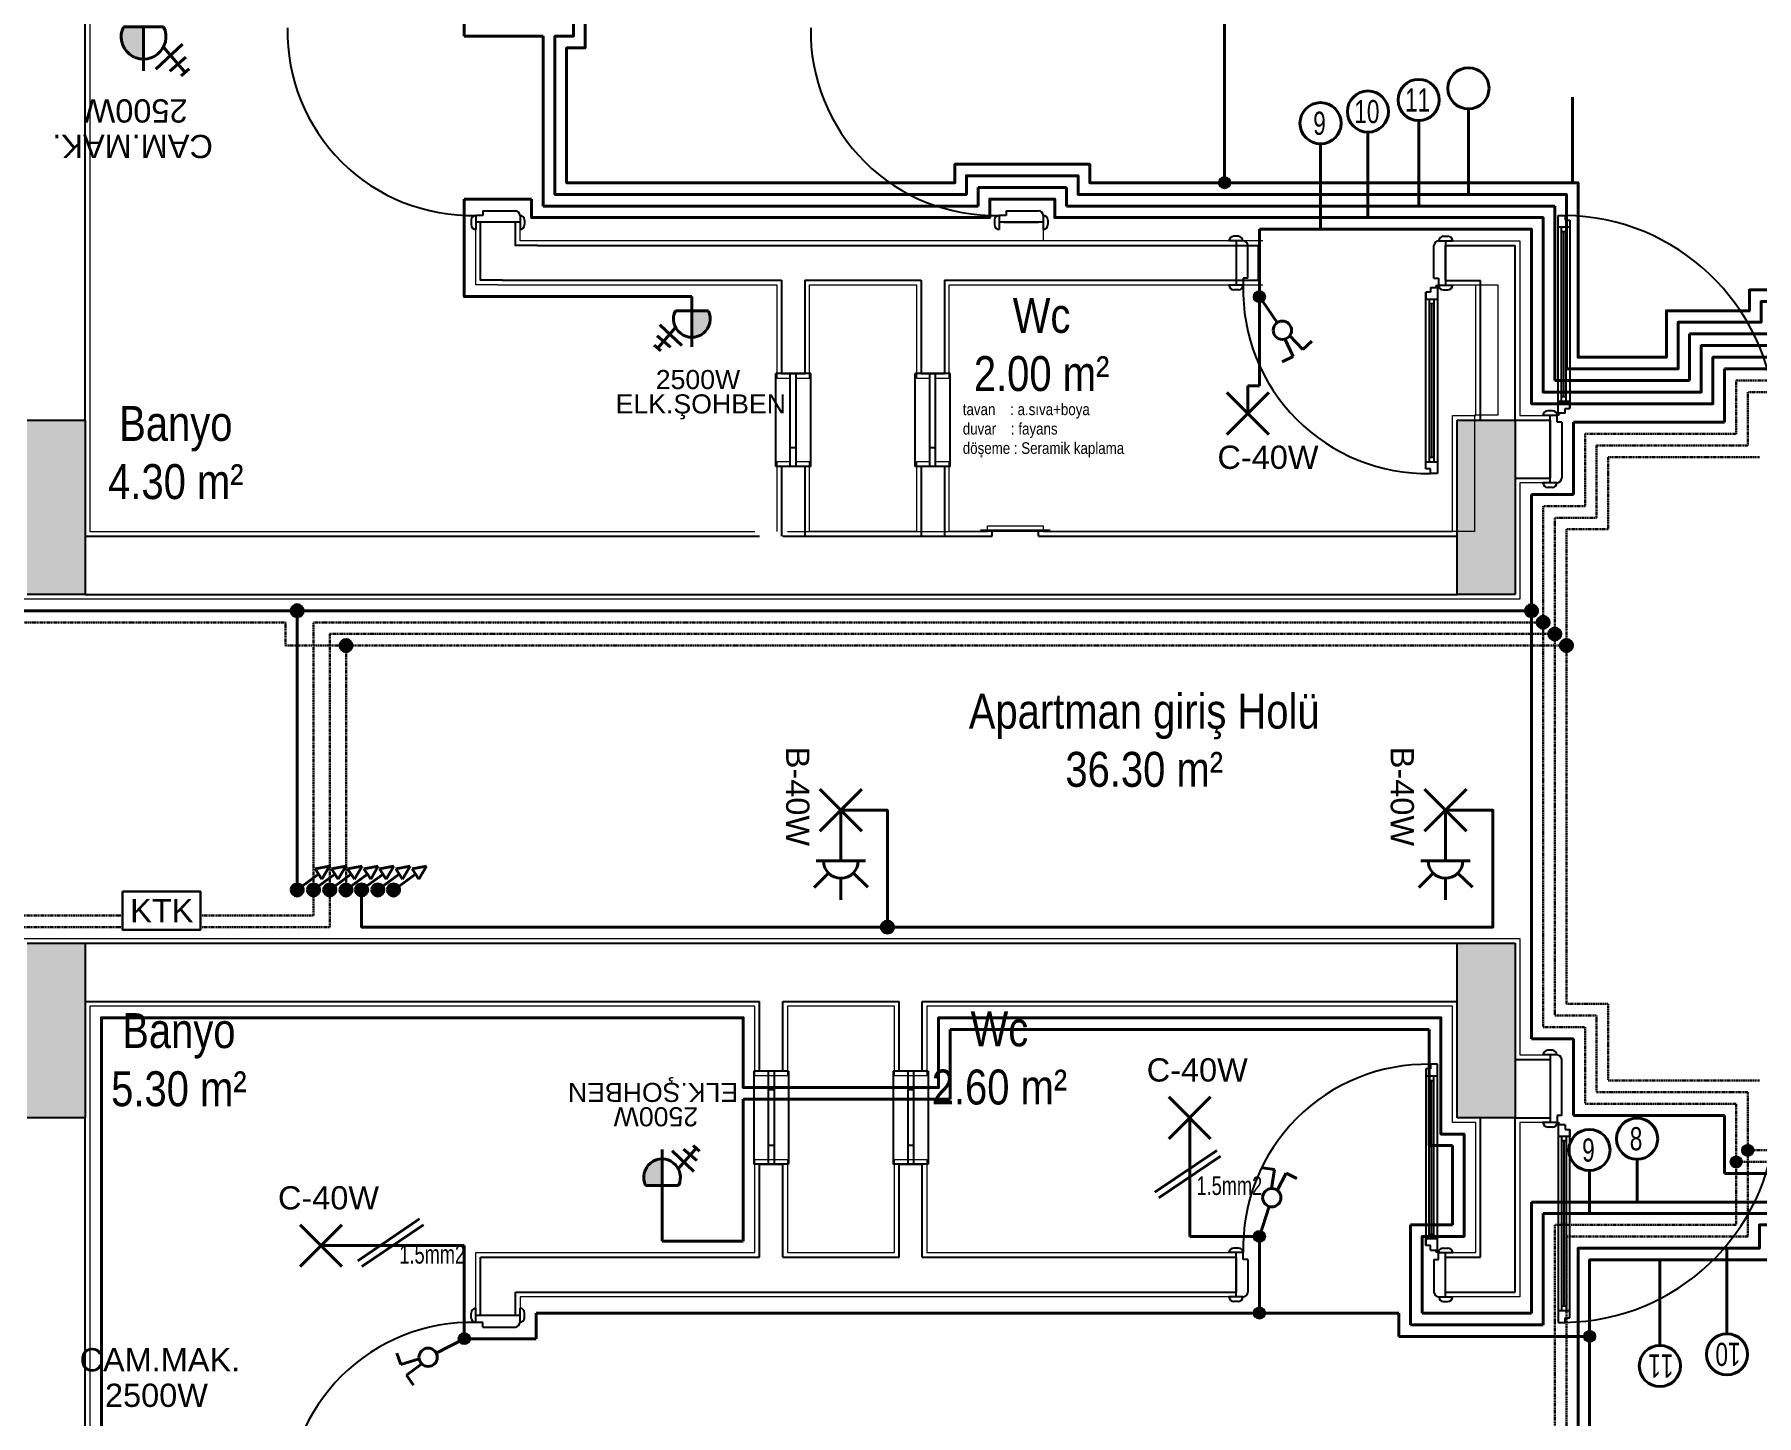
# Model space of a CAD drawing. Header units: metres. Extents: x 134072 to 172200, y 35728 to 38066.
# Drawn here: x 146317 to 147058, y 36656 to 37250 of the extents above; entities that cross this region are included whole.
import ezdxf
from ezdxf.enums import TextEntityAlignment as Align

# ---------------------------------------------------------------- set-up
doc = ezdxf.new("R2010")
doc.units = ezdxf.units.M
doc.linetypes.add('DASHED', pattern=[0.75, 0.5, -0.25])
for name, color, linetype in [('duvaR', 52, 'Continuous'), ('kapı', 129, 'Continuous'), ('Kolon', 175, 'Continuous'), ('pencere', 28, 'Continuous'), ('yazı', 7, 'Continuous')]:
    doc.layers.add(name, color=color, linetype=linetype)
for name, color, linetype, lineweight in [('m_kuvvetliakım', 1, 'Continuous', 40), ('m_topraklama', 3, 'Continuous', 40), ('m_zayıfakım', 2, 'DASHED', 30), ('SEMBOL', 140, 'Continuous', 20), ('sıva', 145, 'Continuous', 5), ('Tarama 13', 221, 'Continuous', 13)]:
    doc.layers.add(name, color=color, linetype=linetype, lineweight=lineweight)
doc.styles.add('omr', font='ARIALN.TTF', dxfattribs={"height": 20})
doc.styles.add('ROMANTUR', font='arial.ttf', dxfattribs={"width": 0.7})
doc.styles.add('style1', font='ARIALN.TTF')

# ---------------------------------------------------------------- blocks, each defined once
blk = doc.blocks.new('m-epriz')
at = {"layer": 'm_kuvvetliakım'}
blk.add_hatch(color=256, dxfattribs=at).paths.add_polyline_path([(0, 13.86), (0, 0), (8.65, 0, 0.554639)])
for p, q in [((-19.69, 18.01), (-16.24, 21)), ((-8.54, 8.68), (-18.17, 19.93)), ((-18.17, 13), (-11.25, 19.06)), ((-16.71, 7.38), (-5.34, 18.11)), ((0, 13.86), (0, 18.84)), ((0, 0), (0, 13.86)), ((8.65, 0), (-8.65, 0))]:
    blk.add_line(p, q, dxfattribs=at)
blk.add_arc((0, 4.23), 9.63, 333.94212, 206.05788, dxfattribs=at)
blk = doc.blocks.new('m-komutatör')
at = {"layer": 'm_kuvvetliakım', "color": 6}
for p, q in [((-24.8, 4), (-23.5, 12.1)), ((-12, 2), (-24.8, 4)), ((-12, -1.9), (-24.9, -4.1)), ((-24.9, -4.1), (-23.6, -12.2))]:
    blk.add_line(p, q, dxfattribs=at)
blk.add_circle((-6.2, 0), 6.17, dxfattribs=at)
blk = doc.blocks.new('m-J1')
at = {"layer": 'm_kuvvetliakım'}
for p, q in [((-9, -9), (9, 9)), ((-9, 9), (9, -9))]:
    blk.add_line(p, q, dxfattribs=at)
blk = doc.blocks.new('m-sensör')
at = {"layer": 'm_kuvvetliakım', "color": 4}
for p, q in [((-5.33, 5.32), (-11.54, 11.51)), ((-0.06, 0), (-0.06, 10.59)), ((-0.06, 0), (-0.06, -10.59)), ((-7.53, 0), (-16.78, 0)), ((-5.28, -5.35), (-11.41, -11.61))]:
    blk.add_line(p, q, dxfattribs=at)
blk.add_arc((-0.04, 0), 7.49, 90.2245, 269.7755, dxfattribs=at)
blk = doc.blocks.new('m-ktk')
at = {"layer": 'm_zayıfakım', "color": 2, "linetype": 'Continuous', "ltscale": 100}
blk.add_lwpolyline([(-16.74, 16.58), (16.74, 16.58), (16.74, 0), (-16.74, 0)], close=True, dxfattribs=at)
at = {"layer": 'm_zayıfakım', "color": 4, "linetype": 'Continuous', "ltscale": 100, "style": 'ROMANTUR', "flags": 8}
blk.add_attdef('KTK', text='', height=10, dxfattribs=at).set_placement((0.1, 3.33), align=Align.CENTER)
blk = doc.blocks.new('m-kuvvetok')
at = {"layer": 'm_kuvvetliakım'}
for p, q in [((0, 0), (6.78, 9.21)), ((10.22, 13.88), (4.66, 10.63)), ((4.66, 10.63), (9.04, 7.71)), ((9.04, 7.71), (10.22, 13.88))]:
    blk.add_line(p, q, dxfattribs=at)
blk = doc.blocks.new('m-kek')
at = {"layer": 'm_kuvvetliakım'}
h = blk.add_hatch(color=256, dxfattribs=at)
edge = h.paths.add_edge_path()
edge.add_arc((0, 0), 2.62, 0, 360)
blk.add_circle((0, 0), 2.62, dxfattribs=at)

msp = doc.modelspace()

# ---------------------------------------------------------------- hatches: boundary and pattern name
at = {"layer": 'SEMBOL'}
for points in [[(146826.49, 37186.53, -1), (146831.51, 37185.59, -1)], [(146841.49, 37137.53, -1), (146846.51, 37136.59, -1)], [(147051.45, 36770.06, 1), (147056.55, 36770.06, 1)], [(147046.45, 36765.06, 1), (147051.55, 36765.06, 1)], [(146846.27, 36734.22, 1), (146841.73, 36731.88, 1)], [(146846.27, 36701.23, 1), (146841.73, 36698.89, 1)], [(146499.57, 36689.83, 1), (146504.43, 36688.28, 1)], [(146988.27, 36691.23, 1), (146983.73, 36688.89, 1)]]:
    msp.add_hatch(color=1, dxfattribs=at).paths.add_polyline_path(points)
at = {"layer": 'Tarama 13'}
h = msp.add_hatch(dxfattribs=at)
h.set_pattern_fill('ANSI33,_O', color=256, scale=2)
h.set_pattern_definition([(45, (120195.359, 22063.553), (-8.980256, 8.980256), []), (45, (120204.339, 22063.553), (-8.980256, 8.980256), [6.35, -3.175])])
h.paths.add_polyline_path([(145539, 37659.06), (145509, 37659.06), (145509, 37599.06), (145539, 37599.06)])
h.paths.add_polyline_path([(145994, 37659.06), (145964, 37659.06), (145964, 37599.06), (145994, 37599.06)])
h.paths.add_polyline_path([(146339, 37784.06), (146314, 37784.06), (146314, 37609.06), (146339, 37609.06)])
h.paths.add_polyline_path([(146954, 37784.06), (146929, 37784.06), (146929, 37609.06), (146954, 37609.06)])
h.paths.add_polyline_path([(146954, 37329.06), (146924, 37329.06), (146924, 37269.06), (146954, 37269.06)])
h.paths.add_polyline_path([(146954, 37084.06), (146929, 37084.06), (146929, 37009.06), (146954, 37009.06)])
h.paths.add_polyline_path([(146339, 37084.06), (146314, 37084.06), (146314, 37009.06), (146339, 37009.06)])
h.paths.add_polyline_path([(146339, 37294.06), (146109, 37294.06), (146109, 37269.06), (146339, 37269.06)])
h.paths.add_polyline_path([(145994, 37084.06), (145819, 37084.06), (145819, 37059.06), (145994, 37059.06)])
h.paths.add_polyline_path([(145539, 37119.06), (145509, 37119.06), (145509, 37059.06), (145539, 37059.06)])
h.paths.add_polyline_path([(146339, 36859.06), (146314, 36859.06), (146314, 36784.06), (146339, 36784.06)])
h.paths.add_polyline_path([(146339, 36599.06), (146309, 36599.06), (146309, 36539.06), (146339, 36539.06)])
h.paths.add_polyline_path([(146339, 36259.06), (146314, 36259.06), (146314, 36084.06), (146339, 36084.06)])
h.paths.add_polyline_path([(145869, 36214.06), (145809, 36214.06), (145809, 36184.06), (145869, 36184.06)])
h.paths.add_polyline_path([(145539, 36244.06), (145509, 36244.06), (145509, 36184.06), (145539, 36184.06)])
h.paths.add_polyline_path([(145539, 36634.06), (145509, 36634.06), (145509, 36574.06), (145539, 36574.06)])
h.paths.add_polyline_path([(145869, 36599.06), (145809, 36599.06), (145809, 36569.06), (145869, 36569.06)])
h.paths.add_polyline_path([(146954, 36599.06), (146924, 36599.06), (146924, 36539.06), (146954, 36539.06)])
h.paths.add_polyline_path([(146954, 36259.06), (146929, 36259.06), (146929, 36084.06), (146954, 36084.06)])
h.paths.add_polyline_path([(147334, 36114.06), (147274, 36114.06), (147274, 36084.06), (147334, 36084.06)])
h.paths.add_polyline_path([(147304, 36599.06), (147274, 36599.06), (147274, 36539.06), (147304, 36539.06)])
h.paths.add_polyline_path([(147434, 36809.06), (147259, 36809.06), (147259, 36784.06), (147434, 36784.06)])
h.paths.add_polyline_path([(146954, 36859.06), (146929, 36859.06), (146929, 36784.06), (146954, 36784.06)])
h.paths.add_polyline_path([(147824, 36114.06), (147764, 36114.06), (147764, 36084.06), (147824, 36084.06)])
h.paths.add_polyline_path([(147924, 36599.06), (147799, 36599.06), (147799, 36574.06), (147924, 36574.06)])
h.paths.add_polyline_path([(147924, 36964.06), (147894, 36964.06), (147894, 36904.06), (147924, 36904.06)])
h.paths.add_polyline_path([(147924, 37294.06), (147799, 37294.06), (147799, 37269.06), (147924, 37269.06)])
h.paths.add_polyline_path([(147304, 37329.06), (147274, 37329.06), (147274, 37269.06), (147304, 37269.06)])
h.paths.add_polyline_path([(147434, 37084.06), (147259, 37084.06), (147259, 37059.06), (147434, 37059.06)])
h.paths.add_polyline_path([(147824, 37784.06), (147764, 37784.06), (147764, 37754.06), (147824, 37754.06)])
h.paths.add_polyline_path([(147334, 37784.06), (147274, 37784.06), (147274, 37754.06), (147334, 37754.06)])

# ---------------------------------------------------------------- linework, layer by layer
at = {"layer": 'duvaR'}
for p, q in [((146339, 37084.06), (146339, 37269.06)), ((146734, 37169.06), (146749, 37169.06)), ((146533.5, 37159.12), (146648.5, 37159.12)), ((146648.5, 37159.12), (146698.5, 37159.12)), ((146698.5, 37159.12), (146843.5, 37159.12)), ((146834, 37159.06), (146834, 37144.06)), ((146843.5, 37159.12), (146843.5, 37144.12)), ((146924, 37159.06), (146954, 37159.06)), ((146924, 37144.06), (146924, 37159.06)), ((146954, 37084.06), (146954, 37159.06)), ((146518.5, 37144.12), (146638.5, 37144.12)), ((146638.5, 37144.12), (146638.5, 37104.12)), ((146648.5, 37144.12), (146648.5, 37104.12)), ((146648.5, 37144.12), (146698.5, 37144.12)), ((146698.5, 37144.12), (146698.5, 37104.12)), ((146708.5, 37144.12), (146708.5, 37104.12)), ((146708.5, 37144.12), (146843.5, 37144.12)), ((146924, 37144.06), (146939, 37144.06)), ((146939, 37084.06), (146939, 37144.06)), ((146638.5, 37104.12), (146648.5, 37104.12)), ((146698.5, 37104.12), (146708.5, 37104.12)), ((146954, 37084.06), (146969, 37084.06)), ((146969, 37084.06), (146969, 37059.06)), ((146638.5, 37064.12), (146638.5, 37034.12)), ((146648.5, 37064.12), (146638.5, 37064.12)), ((146648.5, 37064.12), (146648.5, 37034.12)), ((146698.5, 37064.12), (146698.5, 37034.12)), ((146708.5, 37064.12), (146698.5, 37064.12)), ((146708.5, 37064.12), (146708.5, 37034.12)), ((146954, 37059.06), (146969, 37059.06)), ((146339, 37034.06), (146629, 37034.06)), ((146639, 37034.06), (146729, 37034.06)), ((146729, 37034.06), (146729, 37036.56)), ((146729, 37036.56), (146749, 37036.56)), ((146749, 37034.06), (146749, 37036.56)), ((146749, 37034.06), (146929, 37034.06)), ((146339, 37009.06), (146639, 37009.06)), ((146639, 37009.06), (146749, 37009.06)), ((146749, 37009.06), (146929, 37009.06)), ((146339, 36859.06), (146639, 36859.06)), ((146639, 36859.06), (146689, 36859.06)), ((146689, 36859.06), (146929, 36859.06)), ((146339, 36834.06), (146629, 36834.06)), ((146629, 36804.06), (146629, 36834.06)), ((146639, 36804.06), (146639, 36834.06)), ((146639, 36834.06), (146689, 36834.06)), ((146689, 36804.06), (146689, 36834.06)), ((146699, 36804.06), (146699, 36834.06)), ((146699, 36834.06), (146929, 36834.06)), ((146954, 36809.06), (146969, 36809.06)), ((146969, 36809.06), (146969, 36784.06)), ((146639, 36804.06), (146629, 36804.06)), ((146699, 36804.06), (146689, 36804.06)), ((146339, 36674.06), (146339, 36784.06)), ((146939, 36724.06), (146939, 36784.06)), ((146954, 36709.06), (146954, 36784.06)), ((146954, 36784.06), (146969, 36784.06)), ((146629, 36724.06), (146629, 36764.06)), ((146629, 36764.06), (146639, 36764.06)), ((146639, 36724.06), (146639, 36764.06)), ((146689, 36724.06), (146689, 36764.06)), ((146689, 36764.06), (146699, 36764.06)), ((146699, 36724.06), (146699, 36764.06)), ((146509, 36724.06), (146629, 36724.06)), ((146509, 36699.06), (146509, 36724.06)), ((146639, 36724.06), (146689, 36724.06)), ((146699, 36724.06), (146834, 36724.06)), ((146834, 36724.06), (146834, 36709.06)), ((146924, 36724.06), (146939, 36724.06)), ((146924, 36709.06), (146924, 36724.06)), ((146524, 36709.06), (146639, 36709.06)), ((146524, 36699.06), (146524, 36709.06)), ((146639, 36709.06), (146689, 36709.06)), ((146689, 36709.06), (146834, 36709.06)), ((146924, 36709.06), (146954, 36709.06)), ((146524, 36699.06), (146509, 36699.06)), ((146339, 36599.06), (146339, 36674.06))]:
    msp.add_line(p, q, dxfattribs=at)
for points in [[(146509, 37172.06), (146509, 37172.08)], [(146518.5, 37144.12), (146509, 37144.12), (146509, 37169.06)], [(146533.5, 37159.12), (146524, 37159.12), (146524, 37169.06)]]:
    msp.add_lwpolyline(points, dxfattribs=at)
at = {"layer": 'kapı'}
for p, q in [((146510, 37172.06), (146507, 37172.06)), ((146507, 37172.06), (146507, 37165.93)), ((146510, 37174.06), (146524, 37174.06)), ((146510, 37174.06), (146510, 37172.06)), ((146526, 37171.93), (146526, 37165.93)), ((146735, 37172.06), (146732, 37172.06)), ((146732, 37172.06), (146732, 37165.93)), ((146735, 37174.06), (146749, 37174.06)), ((146735, 37174.06), (146735, 37172.06)), ((146751, 37171.93), (146751, 37165.93)), ((146972.44, 37172.03), (146975.44, 37172.03)), ((146972.44, 37087.07), (146972.44, 37172.03)), ((146975.44, 37172.03), (146975.44, 37170.03)), ((146505, 37170.06), (146505, 37168.06)), ((146526, 37169.06), (146507, 37169.06)), ((146528, 37170.06), (146528, 37168.06)), ((146730, 37170.06), (146730, 37168.06)), ((146751, 37169.06), (146732, 37169.06)), ((146753, 37170.06), (146753, 37168.06)), ((146977.44, 37167.03), (146972.44, 37167.03)), ((146973.94, 37092.07), (146973.94, 37167.03)), ((146975.94, 37165.03), (146973.94, 37165.03)), ((146974.94, 37094.02), (146974.94, 37165.03)), ((146975.44, 37170.03), (146977.44, 37170.03)), ((146975.94, 37092.07), (146975.94, 37167.03)), ((146977.44, 37170.03), (146977.44, 37167.03)), ((146977.44, 37170.03), (146977.44, 37089.07)), ((146836.87, 37161.06), (146830.87, 37161.06)), ((146835, 37163.05), (146833, 37163.05)), ((146834, 37161.06), (146834, 37142.06)), ((146839, 37145.06), (146839, 37159.06)), ((146919, 37145.06), (146919, 37159.06)), ((146921.13, 37161.06), (146927.13, 37161.06)), ((146923, 37163.05), (146925, 37163.05)), ((146924, 37161.06), (146924, 37142.06)), ((146837, 37142.06), (146830.87, 37142.06)), ((146837, 37145.06), (146837, 37142.06)), ((146839, 37145.06), (146837, 37145.06)), ((146917.55, 37141.04), (146920.55, 37141.04)), ((146917.55, 37141.04), (146917.55, 37139.04)), ((146919, 37145.06), (146921, 37145.06)), ((146920.55, 37141.04), (146920.55, 37061.08)), ((146921, 37145.06), (146921, 37142.06)), ((146921, 37142.06), (146927.13, 37142.06)), ((146835, 37140.06), (146833, 37140.06)), ((146915.55, 37139.04), (146915.55, 37136.04)), ((146917.55, 37139.04), (146915.55, 37139.04)), ((146915.55, 37063.08), (146915.55, 37139.04)), ((146915.55, 37136.04), (146920.55, 37136.04)), ((146917.05, 37136.04), (146917.05, 37066.08)), ((146917.05, 37134.09), (146919.05, 37134.09)), ((146918.05, 37134.09), (146918.05, 37068.08)), ((146919.05, 37136.04), (146919.05, 37066.08)), ((146923, 37140.06), (146925, 37140.06)), ((146977.44, 37092.07), (146972.44, 37092.07)), ((146975.94, 37094.02), (146973.94, 37094.02)), ((146975.44, 37089.07), (146977.44, 37089.07)), ((146975.44, 37087.07), (146975.44, 37089.07)), ((146977.44, 37089.07), (146977.44, 37092.07)), ((146972, 37086.06), (146965.87, 37086.06)), ((146970, 37088.05), (146968, 37088.05)), ((146969, 37057.06), (146969, 37086.06)), ((146972, 37083.06), (146972, 37086.06)), ((146974, 37083.06), (146972, 37083.06)), ((146975.44, 37087.07), (146972.44, 37087.07)), ((146974, 37083.06), (146974, 37059.06)), ((146917.05, 37068.08), (146919.05, 37068.08)), ((146915.55, 37066.08), (146920.55, 37066.08)), ((146915.55, 37063.08), (146915.55, 37066.08)), ((146917.55, 37063.08), (146915.55, 37063.08)), ((146917.55, 37061.08), (146917.55, 37063.08)), ((146920.55, 37061.08), (146917.55, 37061.08)), ((146971.87, 37057.06), (146965.87, 37057.06)), ((146970, 37055.06), (146968, 37055.06)), ((146971.87, 36811.06), (146965.87, 36811.06)), ((146970, 36813.05), (146968, 36813.05)), ((146969, 36811.06), (146969, 36782.06)), ((146974, 36785.06), (146974, 36809.06)), ((146915.55, 36805.03), (146915.55, 36802.03)), ((146917.55, 36805.03), (146915.55, 36805.03)), ((146915.55, 36805.03), (146915.55, 36729.07)), ((146915.55, 36802.03), (146920.55, 36802.03)), ((146917.05, 36732.07), (146917.05, 36802.03)), ((146920.55, 36807.03), (146917.55, 36807.03)), ((146917.55, 36807.03), (146917.55, 36805.03)), ((146919.05, 36732.07), (146919.05, 36802.03)), ((146920.55, 36727.07), (146920.55, 36807.03)), ((146917.05, 36800.03), (146919.05, 36800.03)), ((146918.05, 36734.02), (146918.05, 36800.03)), ((146972, 36782.06), (146965.87, 36782.06)), ((146970, 36780.06), (146968, 36780.06)), ((146972, 36785.06), (146972, 36782.06)), ((146974, 36785.06), (146972, 36785.06)), ((146975.44, 36781.04), (146972.44, 36781.04)), ((146972.44, 36781.04), (146972.44, 36696.08)), ((146975.44, 36781.04), (146975.44, 36779.04)), ((146975.44, 36779.04), (146977.44, 36779.04)), ((146977.44, 36779.04), (146977.44, 36776.04)), ((146977.44, 36698.08), (146977.44, 36779.04)), ((146977.44, 36776.04), (146972.44, 36776.04)), ((146973.94, 36776.04), (146973.94, 36701.08)), ((146975.94, 36774.09), (146973.94, 36774.09)), ((146974.94, 36774.09), (146974.94, 36703.08)), ((146975.94, 36776.04), (146975.94, 36701.08)), ((146917.05, 36734.02), (146919.05, 36734.02)), ((146835, 36728.05), (146833, 36728.05)), ((146915.55, 36732.07), (146920.55, 36732.07)), ((146915.55, 36729.07), (146915.55, 36732.07)), ((146917.55, 36729.07), (146915.55, 36729.07)), ((146917.55, 36727.07), (146917.55, 36729.07)), ((146917.55, 36727.07), (146920.55, 36727.07)), ((146923, 36728.05), (146925, 36728.05)), ((146837, 36726.06), (146830.87, 36726.06)), ((146834, 36707.06), (146834, 36726.06)), ((146837, 36723.06), (146837, 36726.06)), ((146839, 36723.06), (146837, 36723.06)), ((146839, 36723.06), (146839, 36709.06)), ((146919, 36723.06), (146919, 36709.06)), ((146919, 36723.06), (146921, 36723.06)), ((146921, 36723.06), (146921, 36726.06)), ((146921, 36726.06), (146927.13, 36726.06)), ((146924, 36707.06), (146924, 36726.06)), ((146836.87, 36707.06), (146830.87, 36707.06)), ((146835, 36705.06), (146833, 36705.06)), ((146921.13, 36707.06), (146927.13, 36707.06)), ((146923, 36705.06), (146925, 36705.06)), ((146505, 36698.06), (146505, 36700.06)), ((146507, 36696.06), (146507, 36702.18)), ((146526, 36699.06), (146507, 36699.06)), ((146526, 36696.18), (146526, 36702.18)), ((146528, 36698.06), (146528, 36700.06)), ((146977.44, 36701.08), (146972.44, 36701.08)), ((146975.94, 36703.08), (146973.94, 36703.08)), ((146975.44, 36696.08), (146975.44, 36698.08)), ((146975.44, 36698.08), (146977.44, 36698.08)), ((146977.44, 36698.08), (146977.44, 36701.08)), ((146510, 36696.06), (146507, 36696.06)), ((146510, 36694.06), (146510, 36696.06)), ((146510, 36694.06), (146524, 36694.06)), ((146972.44, 36696.08), (146975.44, 36696.08))]:
    msp.add_line(p, q, dxfattribs=at)
for centre in [(146920.55, 37141.54), (146972.44, 37086.57), (146972.44, 36781.54), (146920.55, 36726.57)]:
    msp.add_circle(centre, 0.5, dxfattribs=at)
for centre, radius, start, end in [((146505.02, 37251.04), 79.01, 178.8629, 271.43388), ((146730.02, 37251.04), 79.01, 178.8629, 271.43388), ((146507, 37170.06), 2, 90.11309, 180), ((146523.81, 37171.88), 2.19, 1.41846, 85.0939), ((146525.99, 37169.92), 2.01, 3.80311, 89.79765), ((146732, 37170.06), 2, 90.11309, 180), ((146748.81, 37171.88), 2.19, 1.41846, 85.0939), ((146750.99, 37169.92), 2.01, 3.80311, 89.79765), ((146974.15, 37079.99), 92.05, 3.7788, 89.19467), ((146507.17, 37168.09), 2.16, 180.82478, 265.59734), ((146525.83, 37168.09), 2.16, 274.40532, 359.17263), ((146732.17, 37168.09), 2.16, 180.82478, 265.59734), ((146750.83, 37168.09), 2.16, 274.40532, 359.17263), ((146833.03, 37160.89), 2.16, 90.82737, 175.59468), ((146834.87, 37161.05), 2.01, 0.20235, 86.19689), ((146836.82, 37158.87), 2.19, 4.9061, 88.58154), ((146921.18, 37158.87), 2.19, 91.41846, 175.0939), ((146923.13, 37161.05), 2.01, 93.80311, 179.79765), ((146924.97, 37160.89), 2.16, 4.40532, 89.17263), ((146833.03, 37142.22), 2.16, 184.40266, 269.17522), ((146835, 37142.06), 2, 270, 359.88691), ((146915.99, 37140.08), 79.01, 178.56612, 271.1371), ((146923, 37142.06), 2, 180.11309, 270), ((146924.97, 37142.22), 2.16, 270.82478, 355.59734), ((146968.03, 37085.89), 2.16, 90.82478, 175.59734), ((146970, 37086.05), 2, 0.11309, 90), ((146968.03, 37057.22), 2.16, 184.40532, 269.17263), ((146969.87, 37057.06), 2.01, 273.80311, 359.79765), ((146971.82, 37059.24), 2.19, 271.41846, 355.0939), ((146968.03, 36810.89), 2.16, 90.82737, 175.59468), ((146969.87, 36811.05), 2.01, 0.20235, 86.19689), ((146971.82, 36808.87), 2.19, 4.9061, 88.58154), ((146915.99, 36728.03), 79.01, 88.8629, 181.43388), ((146968.03, 36782.22), 2.16, 184.40266, 269.17522), ((146970, 36782.06), 2, 270, 359.88691), ((146974.15, 36788.12), 92.05, 270.80533, 356.2212), ((146833.03, 36725.89), 2.16, 90.82478, 175.59734), ((146835, 36726.05), 2, 0.11309, 90), ((146923, 36726.05), 2, 90, 179.88691), ((146924.97, 36725.89), 2.16, 4.40266, 89.17522), ((146833.03, 36707.22), 2.16, 184.40532, 269.17263), ((146834.87, 36707.06), 2.01, 273.80311, 359.79765), ((146836.82, 36709.24), 2.19, 271.41846, 355.0939), ((146921.18, 36709.24), 2.19, 184.9061, 268.58154), ((146923.13, 36707.06), 2.01, 180.20235, 266.19689), ((146924.97, 36707.22), 2.16, 270.82737, 355.59468), ((146507.17, 36700.03), 2.16, 94.40266, 179.17522), ((146507, 36698.06), 2, 180, 269.88691), ((146525.83, 36700.03), 2.16, 0.82737, 85.59468), ((146525.99, 36698.19), 2.01, 270.20235, 356.19689), ((146505.02, 36617.07), 79.01, 88.56612, 181.1371), ((146523.81, 36696.24), 2.19, 274.9061, 358.58154)]:
    msp.add_arc(centre, radius, start, end, dxfattribs=at)
at = {"layer": 'Kolon'}
for p, q in [((146314, 37084.06), (146339, 37084.06)), ((146339, 37084.06), (146339, 37009.06)), ((146929, 37009.06), (146929, 37084.06)), ((146929, 37084.06), (146954, 37084.06)), ((146954, 37084.06), (146954, 37009.06)), ((146339, 37009.06), (146314, 37009.06)), ((146954, 37009.06), (146929, 37009.06)), ((146314, 36859.06), (146339, 36859.06)), ((146339, 36859.06), (146339, 36784.06)), ((146929, 36784.06), (146929, 36859.06)), ((146929, 36859.06), (146954, 36859.06)), ((146954, 36859.06), (146954, 36784.06)), ((146339, 36784.06), (146314, 36784.06)), ((146954, 36784.06), (146929, 36784.06))]:
    msp.add_line(p, q, dxfattribs=at)
at = {"layer": 'm_kuvvetliakım', "color": 5}
for p, q in [((146829, 37291.06), (146829, 37186.06)), ((146978.58, 37222.82), (146978.58, 37186.06)), ((146933.89, 37217.82), (146933.89, 37181.06)), ((146890.64, 37207.82), (146890.64, 37171.06)), ((146912.47, 37212.82), (146912.47, 37176.06)), ((146870.28, 37202.82), (146870.28, 37166.06)), ((146844, 37137.06), (146844, 37166.06)), ((146844, 37137.06), (146841.45, 37137.06)), ((146844, 37134.5), (146844, 37098.82)), ((146844, 37098.82), (146839, 37098.82)), ((146839, 37098.82), (146839, 37086.86)), ((146814, 36733.05), (146814, 36784.06)), ((146825.6, 36770.03), (146799.04, 36752.05)), ((146827.28, 36767.55), (146800.72, 36749.56)), ((147006.4, 36766.2), (147006.4, 36747.81)), ((146985.92, 36761.33), (146985.92, 36742.95)), ((146482.8, 36740.53), (146456.24, 36722.55)), ((146484.48, 36738.05), (146457.92, 36720.06)), ((146440.4, 36729.06), (146502, 36729.06)), ((146502, 36689.06), (146502, 36729.06)), ((146833, 36733.05), (146814, 36733.05)), ((146844, 36733.05), (146833, 36733.05)), ((146844, 36733.05), (146844, 36700.06)), ((147045.05, 36691.18), (147045.05, 36727.95)), ((147016.19, 36686.18), (147016.19, 36722.95)), ((146533, 36689.06), (146533, 36700.06)), ((146844, 36700.06), (146533, 36700.06)), ((146904, 36700.06), (146844, 36700.06)), ((146904, 36700.06), (146904, 36690.06)), ((146904, 36690.06), (146986, 36690.06)), ((146502, 36689.06), (146533, 36689.06))]:
    msp.add_line(p, q, dxfattribs=at)
at = {"layer": 'm_kuvvetliakım'}
for p, q in [((146502, 37262.06), (146502, 37249.06)), ((146502, 37249.06), (146536, 37249.06)), ((146502, 37179.06), (146531, 37179.06)), ((146536, 37176.06), (146536, 37179.06)), ((146761, 37184.06), (146723, 37184.06)), ((146723, 37184.06), (146723, 37176.06)), ((146761, 37176.06), (146761, 37184.06)), ((146723, 37176.06), (146536, 37176.06)), ((146922, 37176.06), (146761, 37176.06)), ((146971, 37176.06), (146922, 37176.06)), ((146971, 37101.06), (146971, 37176.06)), ((147064.7, 37121.06), (147029, 37121.06)), ((147029, 37121.06), (147029, 37101.06)), ((147044, 37106.06), (147044, 37083.06)), ((147029, 37101.06), (146971, 37101.06)), ((146979, 37083.06), (146979, 37052.06)), ((146979, 37083.06), (147044, 37083.06)), ((146979, 37052.06), (146961, 37052.06)), ((146961, 37052.06), (146961, 37002.06)), ((146456.87, 37002.06), (146961, 37002.06)), ((146961, 36866.06), (146961, 36818.05)), ((146711, 36792.06), (146711, 36822.06)), ((146711, 36822.06), (146917, 36822.06)), ((146917, 36822.06), (146917, 36772.06)), ((146961, 36818.05), (146979, 36818.05)), ((146979, 36818.05), (146979, 36785.06)), ((146622, 36792.06), (146687, 36792.06)), ((146622, 36792.06), (146622, 36731.06)), ((146687, 36792.06), (146711, 36792.06)), ((146979, 36785.06), (147044, 36785.06)), ((147044, 36760.06), (147044, 36785.06)), ((146917, 36772.06), (146927, 36772.06)), ((146927, 36772.06), (146927, 36738.05)), ((147044, 36760.06), (147116.71, 36760.06)), ((146587.07, 36754.96), (146587.07, 36731.06)), ((146961, 36747.81), (146961, 36700.06)), ((147079.7, 36747.81), (146961, 36747.81)), ((146966, 36742.95), (146966, 36695.06)), ((147084.7, 36742.95), (146966, 36742.95)), ((146927, 36738.05), (146909, 36738.05)), ((146909, 36738.05), (146909, 36695.06)), ((146587.07, 36731.06), (146622, 36731.06)), ((146914, 36700.06), (146961, 36700.06)), ((146909, 36695.06), (146966, 36695.06))]:
    msp.add_line(p, q, dxfattribs=at)
at = {"layer": 'm_kuvvetliakım', "color": 6}
for p, q in [((146851.62, 37125.92), (146845.44, 37134.95)), ((146848.11, 36745.91), (146844, 36733.05)), ((146490.01, 36682.87), (146502, 36689.06))]:
    msp.add_line(p, q, dxfattribs=at)
at = {"layer": 'm_kuvvetliakım', "color": 4}
for p, q in [((146664, 36894.48), (146664, 36916.3)), ((146924, 36894.48), (146924, 36916.3))]:
    msp.add_line(p, q, dxfattribs=at)
at = {"layer": 'm_kuvvetliakım'}
for points in [[(146351, 37291.06), (146535.87, 37291.06), (146549, 37291.06), (146549, 37269.06), (146549, 37249.06), (146541, 37249.06), (146541, 37181.06), (146718, 37181.06), (146718, 37189.06), (146766, 37189.06), (146766, 37181.06), (146829, 37181.06), (146922, 37181.06), (146976, 37181.06), (146976, 37106.06), (147024, 37106.06), (147024, 37126.06), (147059.7, 37126.06), (147059.7, 37135.01), (147094.7, 37135.01), (147094.7, 37120.01)], [(146536, 37179.06), (146536, 37249.06)], [(146599.91, 37137.12), (146502, 37137.12), (146502, 37179.06)], [(147084.7, 37120.01), (147084.7, 37125.01), (147069.7, 37125.01), (147069.7, 37116.06), (147034, 37116.06), (147034, 37096.06), (146966, 37096.06), (146966, 37171.06), (146922, 37171.06), (146756, 37171.06), (146756, 37179.06), (146728, 37179.06), (146728, 37171.06), (146531, 37171.06), (146531, 37179.06)], [(146599.91, 37137.12), (146599.91, 37130.98)], [(147116.71, 37106.06), (147044, 37106.06)], [(146427.54, 37002.06), (146146, 37002.06)], [(146430.17, 36884.62), (146430.17, 37002.06), (146456.87, 37002.06)], [(146961, 36999.43), (146961, 36866.06)], [(146346, 36606.06), (146346, 36674.06), (146346, 36784.06), (146346, 36827.06), (146622, 36827.06), (146622, 36797.06), (146687, 36797.06), (146706, 36797.06), (146706, 36827.06), (146922, 36827.06), (146922, 36777.06), (146932, 36777.06), (146932, 36733.05), (146914, 36733.05), (146914, 36700.06)], [(147089.7, 36742.95), (147089.7, 36737.95), (147059, 36737.95), (147059, 36727.95), (146981, 36727.95), (146981, 36611.06), (146954, 36611.06), (146924, 36611.06), (146694, 36611.06)]]:
    msp.add_lwpolyline(points, dxfattribs=at)
at = {"layer": 'm_kuvvetliakım', "color": 5}
for points in [[(146475, 37296.06), (146535.87, 37296.06), (146554, 37296.06), (146554, 37269.06), (146554, 37244.06), (146546, 37244.06), (146546, 37186.06), (146713, 37186.06), (146713, 37194.06), (146771, 37194.06), (146771, 37186.06), (146829, 37186.06), (146922, 37186.06), (146981, 37186.06), (146981, 37111.06), (147019, 37111.06), (147019, 37131.06), (147054.7, 37131.06), (147054.7, 37140.01), (147099.7, 37140.01), (147099.7, 37120.01)], [(146844, 37166.06), (146961, 37166.06), (146961, 37091.06), (147039, 37091.06), (147039, 37111.06), (147074.7, 37111.06), (147074.7, 37120.01), (147079.7, 37120.01)], [(146457.87, 36879.37), (146457.87, 36866.06), (146944.42, 36866.06), (146944.42, 36916.3), (146924, 36916.3)], [(146664, 36916.3), (146684, 36916.3), (146684, 36866.06)], [(147094.7, 36742.95), (147094.7, 36732.95), (147064, 36732.95), (147064, 36722.95), (146986, 36722.95), (146986, 36606.06), (146954, 36606.06), (146924, 36606.06), (146754, 36606.06)]]:
    msp.add_lwpolyline(points, dxfattribs=at)
for centre in [(146912.47, 37221.67), (146933.89, 37226.67), (146890.64, 37216.67), (146870.28, 37211.67), (146985.92, 36770.18), (147006.4, 36775.04), (147045.05, 36682.33), (147016.19, 36677.33)]:
    msp.add_circle(centre, 8.85, dxfattribs=at)
at = {"layer": 'm_zayıfakım', "color": 30}
for p, q in [((147049, 37101.06), (147049, 37078.06)), ((146984, 37078.06), (146984, 37047.06)), ((146984, 37078.06), (147049, 37078.06)), ((146966, 37057.06), (146966, 37056.48)), ((146984, 37047.06), (146966, 37047.06)), ((146966, 37047.06), (146966, 36997.06)), ((146437.17, 36997.06), (146966, 36997.06)), ((146966, 36871.06), (146966, 36823.05)), ((146355.08, 36866.06), (146307, 36866.06)), ((146966, 36823.05), (146984, 36823.05)), ((146984, 36823.05), (146984, 36790.06)), ((146984, 36790.06), (147049, 36790.06)), ((147049, 36767.61), (147049, 36790.06)), ((147049, 36765.06), (147049, 36737.95)), ((147051.55, 36765.06), (147397, 36765.06)), ((146971, 36737.95), (146971, 36621.06)), ((147049, 36737.95), (146971, 36737.95))]:
    msp.add_line(p, q, dxfattribs=at)
at = {"layer": 'm_zayıfakım'}
for p, q in [((147054, 37096.06), (147054, 37073.06)), ((146989, 37073.06), (146989, 37042.06)), ((146989, 37073.06), (147054, 37073.06)), ((146989, 37042.06), (146971, 37042.06)), ((146971, 37042.06), (146971, 36992.06)), ((146444.17, 36992.06), (146971, 36992.06)), ((146971, 36876.06), (146971, 36828.05)), ((146355.08, 36871.06), (146302, 36871.06)), ((146388.56, 36866.06), (146444.17, 36866.06)), ((146971, 36828.05), (146989, 36828.05)), ((146989, 36828.05), (146989, 36795.06)), ((146989, 36795.06), (147054, 36795.06)), ((147054, 36772.61), (147054, 36795.06)), ((146976, 36732.95), (146976, 36616.06))]:
    msp.add_line(p, q, dxfattribs=at)
at = {"layer": 'm_zayıfakım', "color": 3}
for p, q in [((146994, 37068.06), (146994, 37037.06)), ((146994, 37068.06), (147059, 37068.06)), ((146994, 37037.06), (146976, 37037.06)), ((146976, 37037.06), (146976, 36987.06)), ((146425.17, 36987.06), (146425.17, 36997.06)), ((146451.17, 36987.06), (146976, 36987.06)), ((146976, 36883.68), (146976, 36833.05)), ((146976, 36833.05), (146994, 36833.05)), ((146994, 36833.05), (146994, 36800.06)), ((146994, 36800.06), (147059, 36800.06))]:
    msp.add_line(p, q, dxfattribs=at)
at = {"layer": 'm_zayıfakım', "color": 2}
for p, q in [((147054, 36770.06), (147054, 36732.95)), ((147054, 36732.95), (146976, 36732.95))]:
    msp.add_line(p, q, dxfattribs=at)
at = {"layer": 'm_zayıfakım', "color": 30}
for points in [[(147446, 37101.06), (147049, 37101.06)], [(146437.17, 36884.62), (146437.17, 36997.06)], [(146966, 36997.06), (146966, 36997.06)], [(146966, 36871.06), (146966, 36994.43)], [(146388.56, 36871.06), (146437.17, 36871.06), (146437.17, 36879.37)]]:
    msp.add_lwpolyline(points, dxfattribs=at)
at = {"layer": 'm_zayıfakım'}
for points in [[(147441, 37096.06), (147054, 37096.06)], [(146444.17, 36884.62), (146444.17, 36992.06)], [(146971, 36992.06), (146971, 36992.06)], [(146971, 36876.06), (146971, 36989.43)], [(146444.17, 36866.06), (146444.17, 36879.37)], [(147056.55, 36770.06), (147402, 36770.06), (147402, 36601.06)]]:
    msp.add_lwpolyline(points, dxfattribs=at)
at = {"layer": 'm_zayıfakım', "color": 3}
for points in [[(146425.17, 36997.06), (146151, 36997.06)], [(146448.54, 36987.06), (146425.17, 36987.06)], [(146451.17, 36884.62), (146451.17, 36987.06)], [(146976, 36883.68), (146976, 36987.06)]]:
    msp.add_lwpolyline(points, dxfattribs=at)
at = {"layer": 'pencere'}
for p, q in [((146636, 37064.12), (146636, 37104.12)), ((146642.75, 37104.12), (146636, 37104.12)), ((146642.25, 37064.12), (146642.25, 37104.12)), ((146644.25, 37104.12), (146642.75, 37104.12)), ((146651, 37104.12), (146644.25, 37104.12)), ((146644.75, 37064.12), (146644.75, 37104.12)), ((146651, 37064.12), (146651, 37104.12)), ((146696, 37064.12), (146696, 37104.12)), ((146702.75, 37104.12), (146696, 37104.12)), ((146702.25, 37064.12), (146702.25, 37104.12)), ((146704.25, 37104.12), (146702.75, 37104.12)), ((146711, 37104.12), (146704.25, 37104.12)), ((146704.75, 37064.12), (146704.75, 37104.12)), ((146711, 37064.12), (146711, 37104.12)), ((146644.75, 37072.12), (146642.25, 37072.12)), ((146704.75, 37072.12), (146702.25, 37072.12)), ((146642.75, 37064.12), (146636, 37064.12)), ((146644.25, 37064.12), (146642.75, 37064.12)), ((146651, 37064.12), (146644.25, 37064.12)), ((146702.75, 37064.12), (146696, 37064.12)), ((146704.25, 37064.12), (146702.75, 37064.12)), ((146711, 37064.12), (146704.25, 37064.12)), ((146737.5, 37036.56), (146724, 37036.56)), ((146740.5, 37036.56), (146737.5, 37036.56)), ((146754, 37036.56), (146740.5, 37036.56)), ((146633.25, 36804.06), (146626.5, 36804.06)), ((146626.5, 36804.06), (146626.5, 36764.06)), ((146632.75, 36804.06), (146632.75, 36764.06)), ((146634.75, 36804.06), (146633.25, 36804.06)), ((146641.5, 36804.06), (146634.75, 36804.06)), ((146635.25, 36804.06), (146635.25, 36764.06)), ((146641.5, 36804.06), (146641.5, 36764.06)), ((146693.25, 36804.06), (146686.5, 36804.06)), ((146686.5, 36804.06), (146686.5, 36764.06)), ((146692.75, 36804.06), (146692.75, 36764.06)), ((146694.75, 36804.06), (146693.25, 36804.06)), ((146701.5, 36804.06), (146694.75, 36804.06)), ((146695.25, 36804.06), (146695.25, 36764.06)), ((146701.5, 36804.06), (146701.5, 36764.06)), ((146635.25, 36796.06), (146632.75, 36796.06)), ((146695.25, 36796.06), (146692.75, 36796.06)), ((146635.25, 36772.06), (146632.75, 36772.06)), ((146695.25, 36772.06), (146692.75, 36772.06)), ((146633.25, 36764.06), (146626.5, 36764.06)), ((146634.75, 36764.06), (146633.25, 36764.06)), ((146641.5, 36764.06), (146634.75, 36764.06)), ((146693.25, 36764.06), (146686.5, 36764.06)), ((146694.75, 36764.06), (146693.25, 36764.06)), ((146701.5, 36764.06), (146694.75, 36764.06))]:
    msp.add_line(p, q, dxfattribs=at)
for centre in [(146694, 37099.06), (146619, 36784.06), (146679, 36784.06)]:
    msp.add_circle(centre, 0, dxfattribs=at)
at = {"layer": 'SEMBOL', "color": 1}
for centre in [(146829, 37186.06), (146844, 37137.06), (147054, 36770.06), (147049, 36765.06), (146844, 36733.05), (146844, 36700.06), (146502, 36689.06), (146986, 36690.06)]:
    msp.add_circle(centre, 2.55, dxfattribs=at)
at = {"layer": 'sıva'}
for p, q in [((146341, 37267.06), (146341, 37084.06)), ((146516.5, 37171.12), (146516.5, 37171.12)), ((146751, 37171.06), (146751, 37171.06)), ((146751, 37171.06), (146751, 37161.06)), ((146526, 37161.12), (146526, 37165.93)), ((146535.5, 37161.12), (146526, 37161.12)), ((146648.5, 37161.12), (146535.5, 37161.12)), ((146698.5, 37161.12), (146648.5, 37161.12)), ((146845.5, 37161.12), (146698.5, 37161.12)), ((146516.5, 37142.12), (146636.5, 37142.12)), ((146636.5, 37142.12), (146636.5, 37102.12)), ((146836, 37142.06), (146836, 37142.06)), ((146937, 37142.06), (146922, 37142.06)), ((146937, 37086.06), (146937, 37142.06)), ((146636.5, 37102.12), (146642.25, 37102.12)), ((146341, 37084.06), (146341, 37036.06)), ((146927, 37036.06), (146927, 37086.06)), ((146927, 37086.06), (146937, 37086.06)), ((146642.25, 37066.12), (146636.5, 37066.12)), ((146636.5, 37066.12), (146636.5, 37036.12)), ((146971, 37057.06), (146956, 37057.06)), ((146956, 37057.06), (146956, 37007.06)), ((146727, 37036.06), (146727, 37038.56)), ((146727, 37038.56), (146751, 37038.56)), ((146751, 37038.56), (146751, 37036.06)), ((146341, 37036.06), (146627, 37036.06)), ((146641, 37036.06), (146727, 37036.06)), ((146751, 37036.06), (146927, 37036.06)), ((146341, 37007.06), (146312, 37007.06)), ((146639, 37007.06), (146341, 37007.06)), ((146749, 37007.06), (146639, 37007.06)), ((146929, 37007.06), (146749, 37007.06)), ((146956, 37007.06), (146929, 37007.06)), ((146427.68, 36881.41), (146432.66, 36881.41)), ((146434.68, 36881.41), (146439.66, 36881.41)), ((146436.87, 36881.41), (146439.37, 36881.41)), ((146312, 36861.06), (146339, 36861.06)), ((146339, 36861.06), (146639, 36861.06)), ((146639, 36861.06), (146689, 36861.06)), ((146689, 36861.06), (146929, 36861.06)), ((146929, 36861.06), (146956, 36861.06)), ((146956, 36861.06), (146956, 36811.06)), ((146627, 36832.06), (146341, 36832.06)), ((146341, 36832.06), (146341, 36784.06)), ((146627, 36802.06), (146627, 36832.06)), ((146687, 36832.06), (146641, 36832.06)), ((146641, 36832.06), (146641, 36802.06)), ((146687, 36802.06), (146687, 36832.06)), ((146927, 36832.06), (146701, 36832.06)), ((146701, 36832.06), (146701, 36802.06)), ((146927, 36782.06), (146927, 36832.06)), ((146956, 36811.06), (146971, 36811.06)), ((146641, 36802.06), (146627, 36802.06)), ((146701, 36802.06), (146687, 36802.06)), ((146341, 36784.06), (146341, 36674.06)), ((146937, 36782.06), (146927, 36782.06)), ((146937, 36726.06), (146937, 36782.06)), ((146971, 36782.06), (146956, 36782.06)), ((146956, 36782.06), (146956, 36707.06)), ((146966, 36782.06), (146966, 36781.48)), ((146971, 36782.06), (146971, 36782.06)), ((146627, 36726.06), (146627, 36766.06)), ((146627, 36766.06), (146641, 36766.06)), ((146641, 36766.06), (146641, 36726.06)), ((146687, 36726.06), (146687, 36766.06)), ((146687, 36766.06), (146701, 36766.06)), ((146701, 36766.06), (146701, 36726.06)), ((146507, 36697.06), (146507, 36726.06)), ((146507, 36726.06), (146627, 36726.06)), ((146641, 36726.06), (146687, 36726.06)), ((146701, 36726.06), (146836, 36726.06)), ((146922, 36726.06), (146922, 36726.06)), ((146922, 36726.06), (146937, 36726.06)), ((146956, 36707.06), (146922, 36707.06)), ((146507, 36697.06), (146507, 36697.06)), ((146341, 36674.06), (146341, 36601.06))]:
    msp.add_line(p, q, dxfattribs=at)
for points in [[(146516.5, 37142.12), (146507, 37142.12), (146507, 37165.93)], [(146922, 37161.06), (146956, 37161.06), (146956, 37086.06), (146971, 37086.06)], [(146644.75, 37102.12), (146650.5, 37102.12), (146650.5, 37142.12), (146696.5, 37142.12), (146696.5, 37102.12), (146702.25, 37102.12)], [(146704.75, 37102.12), (146710.5, 37102.12), (146710.5, 37142.12), (146845.5, 37142.12)], [(146931.5, 37142.12), (146931.5, 37142.12), (146946.5, 37142.12), (146946.5, 37086.12), (146936.5, 37086.12), (146936.5, 37036.12), (146710.5, 37036.12), (146710.5, 37066.12), (146704.75, 37066.12)], [(146702.25, 37066.12), (146696.5, 37066.12), (146696.5, 37036.12), (146650.5, 37036.12), (146650.5, 37066.12), (146644.75, 37066.12)], [(146836, 36707.06), (146689, 36707.06), (146639, 36707.06), (146526, 36707.06), (146526, 36697.06)]]:
    msp.add_lwpolyline(points, dxfattribs=at)

# ---------------------------------------------------------------- block references
at = {"layer": 'm_kuvvetliakım'}
for name, p, rotation in [('m-epriz', (146364.09, 37253.06), 180), ('m-J1', (146664, 36916.3), 90), ('m-J1', (146924, 36916.3), 90), ('m-sensör', (146664, 36894.54), 90), ('m-sensör', (146924, 36894.54), 90)]:
    msp.add_blockref(name, p, dxfattribs=dict(at, rotation=rotation))
for name, p, xscale, yscale, zscale, rotation in [('m-epriz', (146599.91, 37130.98), -0.8204515628822264, 0.8204515628822264, 0.8204515628822264, 180), ('m-komutatör', (146851.62, 37125.92), -0.6379656958762535, 0.6379656958762534, 0.6379656958762534, 304.37735993542), ('m-komutatör', (146848.11, 36745.91), -0.6379656958762535, 0.6379656958762535, 0.6379656958762534, 72.27366002962145), ('m-komutatör', (146490.01, 36682.87), -0.6379656958762535, 0.6379656958762535, 0.6379656958762534, 207.2736600296214)]:
    msp.add_blockref(name, p, dxfattribs=dict(at, xscale=xscale, yscale=yscale, zscale=zscale, rotation=rotation))
for p in [(146839, 37086.86), (146814, 36784.06), (146440.4, 36729.06)]:
    msp.add_blockref('m-J1', p, dxfattribs=at)
at = {"layer": 'm_kuvvetliakım', "color": 3, "xscale": -1, "rotation": 270}
for p in [(146430.17, 37002.06), (146961, 37002.06), (146966, 36997.06), (146971, 36992.06), (146451.17, 36987.06), (146976, 36987.06), (146430.17, 36882), (146437.17, 36882), (146444.17, 36882), (146451.17, 36882), (146457.87, 36882), (146464.87, 36882), (146471.58, 36882), (146684, 36866.06)]:
    msp.add_blockref('m-kek', p, dxfattribs=at)
at = {"layer": 'm_kuvvetliakım', "xscale": -0.8204515628822264, "yscale": 0.8204515628822264, "zscale": 0.8204515628822264}
msp.add_blockref('m-epriz', (146587.07, 36754.96), dxfattribs=at)
at = {"layer": 'm_topraklama', "xscale": -1, "rotation": 270}
for p in [(146430.17, 36882), (146437.17, 36882), (146444.17, 36882), (146451.17, 36882), (146457.87, 36882), (146464.87, 36882), (146471.87, 36882)]:
    msp.add_blockref('m-kuvvetok', p, dxfattribs=at)
at = {"layer": 'm_zayıfakım', "color": 30}
ref = msp.add_blockref('m-ktk', (146371.82, 36864.81), dxfattribs=at)
ref.add_attrib('KTK', 'KTK', dxfattribs={"color": 4, "linetype": 'Continuous', "ltscale": 100, "height": 10, "style": 'ROMANTUR'}).set_placement((146371.93, 36868.14), align=Align.CENTER)

# ---------------------------------------------------------------- texts
at = {"layer": 'm_kuvvetliakım', "color": 5, "style": 'ROMANTUR', "width": 0.7}
for s, height, p in [('11', 9.954, (146912.03, 37221.67)), ('9', 9.95, (146869.83, 37211.67)), ('10', 9.954, (146890.19, 37216.67)), ('8', 9.95, (147005.95, 36775.04)), ('9', 9.95, (146985.47, 36770.18))]:
    msp.add_text(s, height=height, dxfattribs=at).set_placement(p, align=Align.MIDDLE_CENTER)
at = {"layer": 'm_kuvvetliakım', "color": 4, "style": 'ROMANTUR'}
for p in [(146640.44, 36943.56), (146900.43, 36943.56)]:
    msp.add_text('B-40W', height=10, rotation=270, dxfattribs=at).set_placement(p)
at = {"layer": 'm_kuvvetliakım', "color": 5, "style": 'ROMANTUR', "width": 0.7}
for p in [(146816.92, 36750.83), (146474.12, 36721.34)]:
    msp.add_text('1.5mm2', height=8, dxfattribs=at).set_placement(p)
for s, p in [('11', (147016.63, 36677.33)), ('10', (147045.5, 36682.33))]:
    msp.add_text(s, height=9.954, rotation=180, dxfattribs=at).set_placement(p, align=Align.MIDDLE_CENTER)
at = {"layer": 'm_kuvvetliakım', "color": 4, "style": 'ROMANTUR', "flags": 8}
for tag, text, height, p in [('2500W', '2500W', 10, (146360.89, 37221.95)), ('CAM.MAK.', 'CAM.MAK.', 10, (146359.41, 37206.68)), ('ELK.ŞOHBEN', 'ELK.ŞOHBEN', 8.205, (146583.23, 36799.06)), ('2500W', '2500W', 8.205, (146584.44, 36788.59))]:
    msp.add_attdef(tag, text=text, height=height, rotation=180, dxfattribs=at).set_placement(p, align=Align.CENTER)
for tag, text, height, p in [('2500W', '2500W', 8.205, (146602.53, 37097.35)), ('ELK.ŞOHBEN', 'ELK.ŞOHBEN', 8.205, (146603.75, 37086.88)), ('C-40W', 'C-40W', 10, (146847.67, 37063.05)), ('C-40W', 'C-40W', 10, (146817.25, 36799.62)), ('C-40W', 'C-40W', 10, (146443.65, 36744.62)), ('CAM.MAK.', 'CAM.MAK.', 10, (146371.13, 36674.99)), ('2500W', '2500W', 10, (146369.65, 36659.73))]:
    msp.add_attdef(tag, text=text, height=height, dxfattribs=at).set_placement(p, align=Align.CENTER)
at = {"layer": 'yazı', "lineweight": 20, "char_height": 15, "attachment_point": 2, "style": 'omr'}
for s, insert, width in [('Wc\\P2.00 m²', (146750.3, 37136.53), 139.1913), ('Banyo\\P4.30 m²', (146377.99, 37090.08), 139.1913), ('Apartman giriş Holü\\P36.30 m²', (146794.44, 36966.37), 231.3019), ('Banyo\\P5.30 m²', (146379.3, 36829.03), 139.1913), ('Wc\\P2.60 m²', (146732.17, 36829.77), 139.1913)]:
    msp.add_mtext(s, dxfattribs=dict(at, insert=insert, width=width))
at = {"layer": 'yazı', "insert": (146716.42, 37091.15), "char_height": 5, "width": 110.3377, "attachment_point": 1, "style": 'style1'}
msp.add_mtext('tavan    : a.sıva+boya\\Pduvar    : fayans\\Pdöşeme : Seramik kaplama', dxfattribs=at)

doc.saveas('drawing.dxf')
